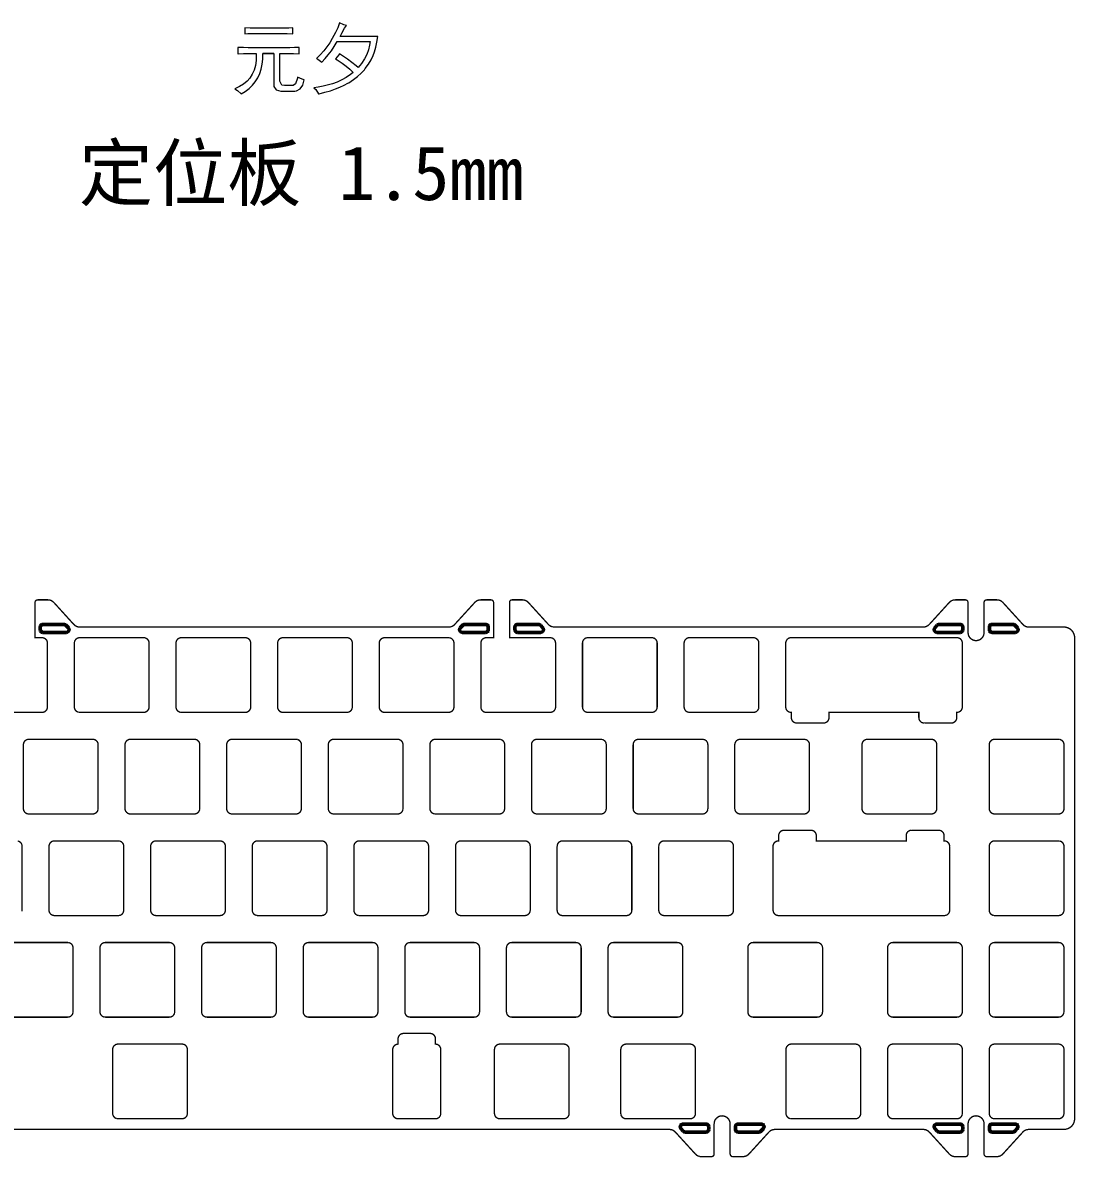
# Model space of a CAD drawing. Header units: millimetres. Extents: x -9 to 695, y -239 to 113.
# Drawn here: x 104.6 to 301.9, y -99.4 to 113.3 of the extents above; entities that cross this region are included whole.
import ezdxf

# ---------------------------------------------------------------- set-up
doc = ezdxf.new("R2010")
doc.units = ezdxf.units.MM
doc.layers.add('Board Outline Layer', color=6, linetype='Continuous', true_color=0xff00ff)
doc.styles.get("Standard").update_dxf_attribs({"font": 'arial.ttf'})

msp = doc.modelspace()

# ---------------------------------------------------------------- linework, layer by layer
at = {"layer": 'Board Outline Layer', "lineweight": 50}
for p, q in [((107.92, 0), (107.92, -0.5)), ((112.34, 0.5), (108.42, 0.5)), ((113.17, -0.16), (112.71, 0.34)), ((186.63, -0.16), (187.09, 0.34)), ((187.46, 0.5), (191.38, 0.5)), ((191.88, 0), (191.88, -0.5)), ((196.86, 0), (196.86, -0.5)), ((201.28, 0.5), (197.36, 0.5)), ((202.1, -0.16), (201.65, 0.34)), ((275.6, -0.16), (276.05, 0.34)), ((276.42, 0.5), (280.34, 0.5)), ((280.84, 0), (280.84, -0.5)), ((285.82, 0), (285.82, -0.5)), ((290.24, 0.5), (286.32, 0.5)), ((291.07, -0.16), (290.61, 0.34)), ((108.42, -1), (109.79, -1)), ((112.8, -1), (109.79, -1)), ((187, -1), (190.01, -1)), ((191.38, -1), (190.01, -1)), ((197.36, -1), (198.72, -1)), ((201.73, -1), (198.72, -1)), ((275.97, -1), (278.98, -1)), ((280.34, -1), (278.98, -1)), ((286.32, -1), (287.69, -1)), ((290.7, -1), (287.69, -1)), ((228.36, -93.2), (231.37, -93.2)), ((232.73, -93.2), (231.37, -93.2)), ((238.71, -93.2), (240.08, -93.2)), ((243.09, -93.2), (240.08, -93.2)), ((275.96, -93.2), (278.97, -93.2)), ((280.34, -93.2), (278.97, -93.2)), ((286.32, -93.2), (287.68, -93.2)), ((290.69, -93.2), (287.68, -93.2)), ((227.99, -94.04), (228.44, -94.54)), ((228.81, -94.7), (232.73, -94.7)), ((233.23, -94.2), (233.23, -93.7)), ((238.21, -94.2), (238.21, -93.7)), ((242.63, -94.7), (238.71, -94.7)), ((243.46, -94.04), (243, -94.54)), ((275.59, -94.04), (276.05, -94.54)), ((276.42, -94.7), (280.34, -94.7)), ((280.84, -94.2), (280.84, -93.7)), ((285.82, -94.2), (285.82, -93.7)), ((290.24, -94.7), (286.32, -94.7)), ((291.06, -94.04), (290.61, -94.54))]:
    msp.add_line(p, q, dxfattribs=at)
at = {"layer": 'Board Outline Layer', "color": 7, "lineweight": 0}
for points in [[(164.02, 113.31), (163.95, 113.08), (163.67, 112.36), (163.24, 111.45), (162.65, 110.33)], [(168.84, 104.73), (169.44, 105.54), (169.92, 106.36), (170.31, 107.19), (170.54, 107.83), (170.79, 108.72), (171, 109.69), (171.17, 110.74), (164.13, 110.74), (164.43, 111.35), (164.96, 112.29), (165.34, 112.8), (164.84, 112.92), (164.02, 113.31)], [(147.71, 112.28), (147.23, 112.29), (146.23, 112.34)], [(146.23, 112.34), (146.23, 111.25), (146.84, 111.29), (147.76, 111.3), (153.66, 111.3)], [(155.27, 112.34), (154.5, 112.31), (153.66, 112.28), (147.71, 112.28)], [(153.66, 111.3), (154.19, 111.3), (155.27, 111.25), (155.27, 112.34)], [(146.91, 108.62), (146.91, 108.62), (145.98, 108.64), (144.96, 108.67)], [(144.96, 108.67), (144.96, 107.47), (144.98, 107.47), (146, 107.52), (146.91, 107.53), (148.4, 107.53)], [(156.41, 108.67), (155.57, 108.64), (154.7, 108.62), (146.91, 108.62)], [(154.7, 107.53), (155.35, 107.52), (156.41, 107.47), (156.41, 108.67)], [(162.65, 110.33), (162.17, 109.56), (161.63, 108.77), (161.04, 108.01), (160.38, 107.3), (159.67, 106.61), (159.93, 106.49), (160.71, 105.93), (161.3, 106.58), (161.89, 107.3), (162.47, 108.06), (163.03, 108.88), (163.56, 109.76), (169.75, 109.76)], [(169.75, 109.76), (169.65, 109.11), (169.42, 108.22), (169.11, 107.35), (168.68, 106.51), (168.14, 105.69), (167.51, 104.9)], [(148.4, 107.53), (148.4, 107.28), (148.37, 106.25), (148.24, 105.31), (148.01, 104.44), (147.66, 103.64), (147.22, 102.94), (146.67, 102.33), (146.02, 101.78), (145.26, 101.32), (144.39, 100.94), (144.88, 100.6), (145.54, 99.97), (146.3, 100.43), (147.04, 100.98), (147.68, 101.59), (148.22, 102.24), (148.68, 102.99), (149.05, 103.78), (149.33, 104.62), (149.51, 105.52), (149.61, 106.49), (149.61, 107.53), (151.67, 107.53)], [(149.61, 107.53), (151.67, 107.53), (151.67, 101.87), (151.71, 101.36)], [(149.61, 107.53), (151.67, 107.53), (151.67, 101.87), (151.71, 101.36)], [(151.67, 107.53), (149.61, 107.53), (149.61, 107.53)], [(149.61, 107.53), (151.67, 107.53)], [(153.66, 101.52), (153.16, 101.62), (152.8, 102.33), (152.8, 107.53)], [(153.66, 101.52), (153.16, 101.62), (152.8, 102.33), (152.8, 107.53)], [(152.8, 107.53), (154.7, 107.53)], [(164.02, 107.47), (163.9, 107.3), (163.28, 106.56), (163.59, 106.36), (164.48, 105.75), (165.27, 105.16), (165.96, 104.57), (166.54, 103.97), (166.08, 103.61), (165.25, 103.05), (164.43, 102.57), (163.57, 102.18), (162.7, 101.87), (161.94, 101.64), (160.94, 101.39), (160.03, 101.22), (159.21, 101.12), (159.55, 100.76), (160.07, 99.97), (160.16, 99.99), (161.27, 100.27), (162.29, 100.56), (163.23, 100.89), (164.08, 101.22), (164.88, 101.59), (165.57, 101.98), (165.73, 102.06), (166.62, 102.64), (167.4, 103.23), (168.09, 103.84), (168.66, 104.5), (168.84, 104.73)], [(167.51, 104.9), (167.12, 105.24), (166.31, 105.88), (165.53, 106.48), (164.78, 107), (164.02, 107.47)], [(151.71, 101.36), (152.13, 100.71), (152.98, 100.48), (155.6, 100.48), (155.91, 100.53), (156.62, 100.89), (157.1, 101.59), (157.38, 102.61), (157, 102.71), (156.13, 103.12)], [(156.13, 103.12), (156.1, 102.94), (155.78, 101.87), (155.32, 101.52), (153.66, 101.52)]]:
    msp.add_lwpolyline(points, dxfattribs=at)
at = {"layer": 'Board Outline Layer', "const_width": 0.254}
for points in [[(107.43, 5.1), (107.32, 5.09), (107.22, 5.05), (107.12, 5), (107.06, 4.95), (107, 4.86), (106.96, 4.79), (106.94, 4.71), (106.93, 4.6), (106.93, -2), (108.25, -2), (108.46, -2.02)], [(107.43, 5.1), (109.34, 5.1), (109.63, 5.07), (109.93, 4.98), (110.21, 4.82), (110.45, 4.61)], [(110.45, 4.61), (114.19, 0.49), (114.41, 0.29), (114.69, 0.13), (114.99, 0.03)], [(185.6, 0.49), (189.36, 4.61), (189.6, 4.82), (189.85, 4.97), (190.15, 5.07), (190.47, 5.1)], [(190.47, 5.1), (192.38, 5.1), (192.48, 5.09), (192.56, 5.06), (192.66, 5.01), (192.72, 4.96), (192.79, 4.88), (192.83, 4.81), (192.87, 4.7)], [(192.87, 4.7), (192.88, 4.6), (192.88, -2), (191.5, -2), (191.31, -2.02), (191.13, -2.07), (190.97, -2.15), (190.8, -2.28), (190.67, -2.45), (190.58, -2.61), (190.52, -2.81), (190.5, -3)], [(203.72, -2.02), (203.5, -2), (195.88, -2), (195.88, 4.6), (195.89, 4.71), (195.91, 4.79), (195.96, 4.88), (196.01, 4.95), (196.07, 5), (196.17, 5.05), (196.27, 5.09), (196.38, 5.1)], [(196.38, 5.1), (198.29, 5.1), (198.58, 5.07), (198.88, 4.98), (199.16, 4.82), (199.4, 4.61)], [(199.4, 4.61), (203.15, 0.49), (203.36, 0.29), (203.64, 0.13), (203.94, 0.03)], [(274.56, 0.49), (278.31, 4.61), (278.53, 4.81), (278.8, 4.97), (279.11, 5.07), (279.42, 5.1)], [(279.42, 5.1), (281.33, 5.1), (281.43, 5.09), (281.51, 5.06), (281.61, 5.01), (281.67, 4.96), (281.74, 4.88), (281.79, 4.78), (281.82, 4.7)], [(281.82, 4.7), (281.83, 4.6), (281.83, -1.05), (281.86, -1.35), (281.94, -1.63), (282.08, -1.89), (282.27, -2.11), (282.49, -2.29), (282.74, -2.43), (283.02, -2.52), (283.32, -2.55), (283.61, -2.52), (283.89, -2.44), (284.15, -2.3), (284.38, -2.12), (284.58, -1.87), (284.72, -1.61), (284.8, -1.33)], [(285.33, 5.1), (285.22, 5.09), (285.12, 5.05), (285.05, 5.01), (284.97, 4.95), (284.91, 4.88), (284.86, 4.79), (284.84, 4.71), (284.83, 4.6), (284.83, -1.05), (284.8, -1.33)], [(285.33, 5.1), (287.24, 5.1), (287.53, 5.07), (287.84, 4.98), (288.11, 4.82), (288.35, 4.61)], [(288.35, 4.61), (292.1, 0.49), (292.31, 0.29), (292.59, 0.13), (292.89, 0.03)], [(114.99, 0.03), (115.3, 0), (184.5, 0), (184.82, 0.03), (185.09, 0.12), (185.37, 0.28), (185.6, 0.49)], [(203.94, 0.03), (204.25, 0), (273.45, 0), (273.77, 0.03), (274.04, 0.12), (274.32, 0.28), (274.56, 0.49)], [(292.89, 0.03), (293.2, 0), (299.8, 0), (300.21, -0.04), (300.56, -0.15), (300.91, -0.33), (301.22, -0.59), (301.47, -0.89), (301.65, -1.24), (301.77, -1.63), (301.8, -2)], [(109.23, -15.18), (109.25, -15), (109.25, -3), (109.23, -2.8), (109.18, -2.62), (109.09, -2.46), (108.96, -2.3), (108.8, -2.16), (108.64, -2.08), (108.46, -2.02)], [(127.52, -2.02), (127.3, -2), (115.3, -2), (115.1, -2.02), (114.92, -2.07), (114.76, -2.16), (114.6, -2.29), (114.47, -2.45), (114.38, -2.61), (114.32, -2.82), (114.3, -3)], [(128.28, -15.18), (128.3, -15), (128.3, -3), (128.28, -2.8), (128.23, -2.62), (128.14, -2.46), (128.01, -2.3), (127.85, -2.16), (127.69, -2.08), (127.52, -2.02)], [(146.57, -2.02), (146.35, -2), (134.35, -2), (134.15, -2.02), (133.97, -2.07), (133.79, -2.17), (133.65, -2.29), (133.52, -2.45), (133.43, -2.61), (133.37, -2.79), (133.35, -3)], [(147.33, -15.21), (147.35, -15), (147.35, -3), (147.33, -2.8), (147.28, -2.62), (147.19, -2.46), (147.06, -2.3), (146.9, -2.16), (146.74, -2.08), (146.57, -2.02)], [(165.62, -2.02), (165.4, -2), (153.4, -2), (153.2, -2.02), (153.02, -2.07), (152.86, -2.16), (152.7, -2.29), (152.57, -2.45), (152.48, -2.61), (152.42, -2.82), (152.4, -3)], [(166.38, -15.19), (166.4, -15), (166.4, -3), (166.38, -2.8), (166.33, -2.62), (166.24, -2.46), (166.11, -2.3), (165.95, -2.16), (165.79, -2.08), (165.62, -2.02)], [(184.67, -2.02), (184.45, -2), (172.45, -2), (172.25, -2.02), (172.07, -2.07), (171.91, -2.16), (171.75, -2.29), (171.63, -2.43), (171.53, -2.61), (171.47, -2.82), (171.45, -3)], [(185.43, -15.19), (185.45, -15), (185.45, -3), (185.43, -2.8), (185.38, -2.62), (185.29, -2.46), (185.16, -2.3), (185, -2.16), (184.84, -2.08), (184.67, -2.02)], [(204.49, -15.18), (204.5, -15), (204.5, -3), (204.48, -2.8), (204.43, -2.62), (204.34, -2.46), (204.21, -2.3), (204.05, -2.16), (203.89, -2.08), (203.72, -2.02)], [(222.77, -2.02), (222.55, -2), (210.55, -2), (210.35, -2.02), (210.17, -2.07), (209.99, -2.17), (209.85, -2.29), (209.72, -2.45), (209.63, -2.61), (209.57, -2.82), (209.55, -3)], [(223.54, -15.18), (223.55, -15), (223.55, -3), (223.53, -2.8), (223.48, -2.62), (223.39, -2.46), (223.26, -2.3), (223.1, -2.16), (222.94, -2.08), (222.77, -2.02)], [(241.82, -2.02), (241.6, -2), (229.6, -2), (229.4, -2.02), (229.22, -2.07), (229.04, -2.17), (228.9, -2.29), (228.78, -2.43), (228.68, -2.61), (228.62, -2.79), (228.6, -3)], [(242.58, -15.21), (242.6, -15), (242.6, -3), (242.58, -2.8), (242.53, -2.62), (242.44, -2.46), (242.31, -2.3), (242.15, -2.16), (241.99, -2.08), (241.82, -2.02)], [(247.65, -15), (247.65, -3), (247.67, -2.8), (247.73, -2.62), (247.83, -2.44), (247.94, -2.3), (248.1, -2.16), (248.26, -2.08), (248.44, -2.02), (248.65, -2)], [(248.65, -2), (279.75, -2)], [(279.75, -2), (279.97, -2.02), (280.14, -2.08), (280.3, -2.16), (280.46, -2.3), (280.59, -2.46), (280.68, -2.62), (280.73, -2.8), (280.75, -3), (280.75, -15)], [(301.8, -2), (301.8, -92.2), (301.77, -92.57), (301.65, -92.96), (301.47, -93.31), (301.22, -93.62), (300.91, -93.87), (300.56, -94.05), (300.21, -94.16)], [(114.3, -3), (114.3, -15), (114.32, -15.2), (114.38, -15.38), (114.46, -15.54), (114.59, -15.7), (114.75, -15.84), (114.91, -15.92), (115.09, -15.98)], [(133.35, -3), (133.35, -15), (133.37, -15.2), (133.43, -15.38), (133.51, -15.54), (133.64, -15.7), (133.8, -15.84), (133.96, -15.92), (134.14, -15.98)], [(152.4, -3), (152.4, -15), (152.42, -15.2), (152.48, -15.38), (152.56, -15.54), (152.69, -15.7), (152.85, -15.84), (153.01, -15.92), (153.19, -15.98)], [(171.45, -3), (171.45, -15), (171.47, -15.2), (171.53, -15.38), (171.61, -15.54), (171.74, -15.7), (171.9, -15.84), (172.06, -15.92), (172.24, -15.98)], [(190.5, -3), (190.5, -15), (190.52, -15.2), (190.58, -15.38), (190.66, -15.54), (190.79, -15.7), (190.95, -15.84), (191.11, -15.92), (191.29, -15.98)], [(209.55, -3), (209.55, -15), (209.57, -15.2), (209.63, -15.38), (209.71, -15.54), (209.84, -15.7), (210, -15.84), (210.16, -15.92), (210.34, -15.98)], [(228.6, -3), (228.6, -15), (228.62, -15.2), (228.68, -15.38), (228.76, -15.54), (228.89, -15.7), (229.05, -15.84), (229.21, -15.92), (229.39, -15.98)], [(247.65, -15), (247.67, -15.18), (247.73, -15.39), (247.83, -15.57), (247.95, -15.71), (248.11, -15.84), (248.27, -15.93), (248.45, -15.98), (248.65, -16), (248.7, -16), (248.7, -17), (248.73, -17.22)], [(280.75, -15), (280.73, -15.21), (280.67, -15.39), (280.57, -15.57), (280.45, -15.71), (280.29, -15.84), (280.13, -15.93), (279.95, -15.98), (279.75, -16), (279.7, -16), (279.7, -17), (279.68, -17.2), (279.63, -17.38), (279.54, -17.54), (279.41, -17.7), (279.28, -17.82), (279.09, -17.92), (278.92, -17.98)], [(96.04, -15.98), (96.25, -16), (108.25, -16), (108.45, -15.98), (108.63, -15.93), (108.82, -15.83), (108.95, -15.71), (109.07, -15.57), (109.17, -15.39), (109.23, -15.18)], [(115.09, -15.98), (115.3, -16), (127.3, -16), (127.5, -15.98), (127.68, -15.93), (127.84, -15.84), (128, -15.71), (128.12, -15.57), (128.22, -15.39), (128.28, -15.18)], [(134.14, -15.98), (134.35, -16), (146.35, -16), (146.55, -15.98), (146.73, -15.93), (146.92, -15.83), (147.05, -15.71), (147.17, -15.57), (147.27, -15.39), (147.33, -15.21)], [(153.19, -15.98), (153.4, -16), (165.4, -16), (165.6, -15.98), (165.77, -15.93), (165.94, -15.85), (166.1, -15.72), (166.23, -15.55), (166.32, -15.39), (166.38, -15.19)], [(172.24, -15.98), (172.45, -16), (184.45, -16), (184.65, -15.98), (184.82, -15.93), (184.99, -15.85), (185.15, -15.72), (185.28, -15.55), (185.37, -15.39), (185.43, -15.19)], [(191.29, -15.98), (191.5, -16), (203.5, -16), (203.7, -15.98), (203.88, -15.93), (204.04, -15.84), (204.2, -15.71), (204.34, -15.55), (204.42, -15.39), (204.49, -15.18)], [(210.34, -15.98), (210.55, -16), (222.55, -16), (222.75, -15.98), (222.93, -15.93), (223.09, -15.84), (223.25, -15.71), (223.39, -15.55), (223.47, -15.39), (223.54, -15.18)], [(229.39, -15.98), (229.6, -16), (241.6, -16), (241.8, -15.98), (241.98, -15.93), (242.17, -15.83), (242.3, -15.71), (242.42, -15.57), (242.52, -15.39), (242.58, -15.21)], [(273.6, -18), (273.39, -17.98), (273.21, -17.92), (273.05, -17.84), (272.89, -17.7), (272.76, -17.54), (272.68, -17.38), (272.62, -17.2), (272.6, -17), (272.6, -16), (255.75, -16), (255.75, -17), (255.73, -17.21)], [(255.73, -17.21), (255.67, -17.39), (255.57, -17.57), (255.45, -17.71), (255.32, -17.83), (255.13, -17.93), (254.95, -17.98), (254.75, -18), (249.7, -18), (249.51, -17.98), (249.33, -17.93), (249.17, -17.85), (249, -17.72), (248.89, -17.58), (248.78, -17.4), (248.73, -17.22)], [(278.92, -17.98), (278.7, -18), (273.6, -18)], [(117.96, -21.07), (117.75, -21.05), (105.75, -21.05), (105.55, -21.07), (105.37, -21.12), (105.21, -21.21), (105.05, -21.34), (104.93, -21.48), (104.83, -21.66), (104.77, -21.84), (104.75, -22.05)], [(118.73, -34.26), (118.75, -34.05), (118.75, -22.05), (118.73, -21.85), (118.68, -21.67), (118.59, -21.51), (118.46, -21.35), (118.3, -21.21), (118.14, -21.13), (117.96, -21.07)], [(137.01, -21.07), (136.8, -21.05), (124.8, -21.05), (124.6, -21.07), (124.42, -21.12), (124.26, -21.21), (124.1, -21.34), (123.97, -21.5), (123.88, -21.66), (123.82, -21.87), (123.8, -22.05)], [(137.78, -34.26), (137.8, -34.05), (137.8, -22.05), (137.78, -21.85), (137.73, -21.67), (137.64, -21.51), (137.51, -21.35), (137.35, -21.21), (137.19, -21.13), (137.01, -21.07)], [(156.06, -21.07), (155.85, -21.05), (143.85, -21.05), (143.65, -21.07), (143.47, -21.12), (143.31, -21.21), (143.15, -21.34), (143.03, -21.48), (142.93, -21.66), (142.87, -21.87), (142.85, -22.05)], [(156.83, -34.23), (156.85, -34.05), (156.85, -22.05), (156.83, -21.85), (156.78, -21.67), (156.69, -21.51), (156.56, -21.35), (156.4, -21.21), (156.24, -21.13), (156.06, -21.07)], [(175.12, -21.07), (174.9, -21.05), (162.9, -21.05), (162.7, -21.07), (162.52, -21.12), (162.36, -21.21), (162.2, -21.34), (162.08, -21.48), (161.98, -21.66), (161.92, -21.87), (161.9, -22.05)], [(175.88, -34.26), (175.9, -34.05), (175.9, -22.05), (175.88, -21.85), (175.83, -21.67), (175.74, -21.51), (175.61, -21.35), (175.45, -21.21), (175.29, -21.13), (175.12, -21.07)], [(194.17, -21.07), (193.95, -21.05), (193.95, -21.05), (181.95, -21.05), (181.75, -21.07), (181.57, -21.12), (181.41, -21.21), (181.25, -21.34), (181.13, -21.48), (181.03, -21.66), (180.97, -21.87), (180.95, -22.05)], [(194.93, -34.23), (194.95, -34.05), (194.95, -22.05), (194.93, -21.85), (194.88, -21.67), (194.79, -21.51), (194.66, -21.35), (194.5, -21.21), (194.34, -21.13), (194.17, -21.07)], [(213.22, -21.07), (213, -21.05), (201, -21.05), (200.8, -21.07), (200.62, -21.12), (200.46, -21.21), (200.3, -21.34), (200.18, -21.48), (200.08, -21.66), (200.02, -21.84), (200, -22.05)], [(213.98, -34.24), (214, -34.05), (214, -22.05), (213.98, -21.85), (213.93, -21.67), (213.84, -21.51), (213.71, -21.35), (213.55, -21.21), (213.39, -21.13), (213.22, -21.07)], [(232.27, -21.07), (232.05, -21.05), (220.05, -21.05), (219.86, -21.07), (219.68, -21.12), (219.52, -21.2), (219.35, -21.33), (219.22, -21.5), (219.13, -21.66), (219.07, -21.86), (219.05, -22.05)], [(233.03, -34.26), (233.05, -34.05), (233.05, -22.05), (233.03, -21.85), (232.98, -21.67), (232.89, -21.51), (232.76, -21.35), (232.6, -21.21), (232.44, -21.13), (232.27, -21.07)], [(251.32, -21.07), (251.1, -21.05), (239.1, -21.05), (238.91, -21.07), (238.73, -21.12), (238.57, -21.2), (238.4, -21.33), (238.27, -21.5), (238.18, -21.66), (238.12, -21.86), (238.1, -22.05)], [(252.09, -34.23), (252.1, -34.05), (252.1, -22.05), (252.08, -21.85), (252.03, -21.67), (251.94, -21.51), (251.81, -21.35), (251.65, -21.21), (251.49, -21.13), (251.32, -21.07)], [(275.17, -21.07), (274.95, -21.05), (262.95, -21.05), (262.76, -21.07), (262.58, -21.12), (262.42, -21.2), (262.25, -21.33), (262.12, -21.5), (262.03, -21.66), (261.97, -21.86), (261.95, -22.05)], [(275.94, -34.23), (275.95, -34.05), (275.95, -22.05), (275.93, -21.85), (275.88, -21.67), (275.79, -21.51), (275.66, -21.35), (275.5, -21.21), (275.34, -21.13), (275.17, -21.07)], [(299.02, -21.07), (298.8, -21.05), (286.8, -21.05), (286.6, -21.07), (286.42, -21.12), (286.26, -21.21), (286.1, -21.34), (285.97, -21.5), (285.88, -21.66), (285.83, -21.84), (285.8, -22.05)], [(299.79, -34.23), (299.8, -34.05), (299.8, -22.05), (299.78, -21.85), (299.73, -21.67), (299.65, -21.51), (299.51, -21.35), (299.35, -21.21), (299.19, -21.13), (299.02, -21.07)], [(104.75, -22.05), (104.75, -34.05), (104.77, -34.25), (104.82, -34.42), (104.91, -34.58), (105.04, -34.75), (105.2, -34.88), (105.36, -34.97), (105.56, -35.03)], [(123.8, -22.05), (123.8, -34.05), (123.82, -34.25), (123.87, -34.42), (123.96, -34.58), (124.09, -34.75), (124.25, -34.88), (124.41, -34.97), (124.61, -35.03)], [(142.85, -22.05), (142.85, -34.05), (142.87, -34.25), (142.92, -34.42), (143.01, -34.58), (143.14, -34.75), (143.3, -34.88), (143.46, -34.97), (143.66, -35.03)], [(161.9, -22.05), (161.9, -34.05), (161.92, -34.25), (161.97, -34.42), (162.06, -34.58), (162.19, -34.75), (162.35, -34.88), (162.51, -34.97), (162.71, -35.03)], [(180.95, -22.05), (180.95, -34.05), (180.97, -34.25), (181.02, -34.42), (181.11, -34.58), (181.24, -34.75), (181.4, -34.88), (181.56, -34.97), (181.76, -35.03)], [(200, -22.05), (200, -34.05), (200.02, -34.25), (200.07, -34.42), (200.16, -34.58), (200.29, -34.75), (200.45, -34.88), (200.61, -34.97), (200.81, -35.03)], [(219.05, -22.05), (219.05, -34.05), (219.07, -34.25), (219.12, -34.42), (219.22, -34.61), (219.34, -34.75), (219.5, -34.88), (219.66, -34.97), (219.86, -35.03)], [(238.1, -22.05), (238.1, -34.05), (238.12, -34.25), (238.17, -34.42), (238.26, -34.58), (238.39, -34.75), (238.55, -34.88), (238.71, -34.97), (238.91, -35.03)], [(261.95, -22.05), (261.95, -34.05), (261.97, -34.25), (262.02, -34.42), (262.11, -34.58), (262.24, -34.75), (262.4, -34.88), (262.56, -34.97), (262.76, -35.03)], [(285.8, -22.05), (285.8, -34.05), (285.82, -34.25), (285.88, -34.43), (285.96, -34.59), (286.09, -34.75), (286.25, -34.89), (286.41, -34.97), (286.59, -35.03)], [(105.56, -35.03), (105.75, -35.05), (117.75, -35.05), (117.95, -35.03), (118.13, -34.98), (118.31, -34.88), (118.45, -34.76), (118.59, -34.6), (118.67, -34.44), (118.73, -34.26)], [(124.61, -35.03), (124.8, -35.05), (136.8, -35.05), (137, -35.03), (137.18, -34.98), (137.37, -34.88), (137.5, -34.76), (137.62, -34.62), (137.72, -34.44), (137.78, -34.26)], [(143.66, -35.03), (143.85, -35.05), (155.85, -35.05), (156.05, -35.03), (156.23, -34.98), (156.39, -34.89), (156.55, -34.76), (156.69, -34.6), (156.77, -34.44), (156.83, -34.23)], [(162.71, -35.03), (162.9, -35.05), (174.9, -35.05), (175.1, -35.03), (175.28, -34.98), (175.44, -34.89), (175.6, -34.76), (175.72, -34.62), (175.82, -34.44), (175.88, -34.26)], [(181.76, -35.03), (181.95, -35.05), (193.95, -35.05), (194.15, -35.03), (194.33, -34.98), (194.52, -34.88), (194.65, -34.76), (194.79, -34.6), (194.87, -34.44), (194.93, -34.23)], [(200.81, -35.03), (201, -35.05), (213, -35.05), (213.2, -35.03), (213.37, -34.98), (213.54, -34.9), (213.7, -34.77), (213.83, -34.6), (213.92, -34.45), (213.98, -34.24)], [(219.86, -35.03), (220.05, -35.05), (232.05, -35.05), (232.25, -35.03), (232.43, -34.98), (232.59, -34.89), (232.75, -34.76), (232.87, -34.62), (232.97, -34.44), (233.03, -34.26)], [(238.91, -35.03), (239.1, -35.05), (251.1, -35.05), (251.3, -35.03), (251.48, -34.98), (251.64, -34.89), (251.8, -34.76), (251.94, -34.6), (252.02, -34.44), (252.09, -34.23)], [(262.76, -35.03), (262.95, -35.05), (274.95, -35.05), (275.15, -35.03), (275.33, -34.98), (275.49, -34.89), (275.65, -34.76), (275.79, -34.6), (275.87, -34.44), (275.94, -34.23)], [(286.59, -35.03), (286.8, -35.05), (298.8, -35.05), (299, -35.03), (299.18, -34.98), (299.34, -34.89), (299.51, -34.76), (299.64, -34.6), (299.72, -34.44), (299.79, -34.23)], [(253.35, -38.89), (253.3, -38.71), (253.2, -38.53), (253.08, -38.39), (252.94, -38.27), (252.75, -38.17), (252.58, -38.12), (252.38, -38.1), (247.33, -38.1), (247.13, -38.12), (246.95, -38.17), (246.79, -38.25), (246.63, -38.38), (246.51, -38.52), (246.41, -38.71), (246.35, -38.88)], [(271.23, -38.1), (271.01, -38.12), (270.84, -38.18), (270.68, -38.26), (270.52, -38.4), (270.38, -38.56), (270.3, -38.72), (270.25, -38.9), (270.23, -39.1), (270.23, -40.1), (253.38, -40.1), (253.38, -39.1), (253.35, -38.89)], [(276.54, -38.12), (276.33, -38.1), (271.23, -38.1)], [(278.38, -41.1), (278.35, -40.89), (278.3, -40.71), (278.2, -40.53), (278.08, -40.39), (277.92, -40.26), (277.76, -40.17), (277.58, -40.12), (277.38, -40.1), (277.33, -40.1), (277.33, -39.1), (277.31, -38.9), (277.25, -38.72), (277.17, -38.56), (277.04, -38.4), (276.9, -38.28), (276.72, -38.18), (276.54, -38.12)], [(104.48, -53.31), (104.5, -53.1), (104.5, -41.1), (104.48, -40.9), (104.43, -40.73), (104.35, -40.57), (104.22, -40.4), (104.05, -40.27), (103.9, -40.18), (103.69, -40.12)], [(122.74, -40.12), (122.55, -40.1), (110.55, -40.1), (110.35, -40.12), (110.17, -40.17), (110.01, -40.26), (109.85, -40.39), (109.72, -40.55), (109.63, -40.71), (109.57, -40.92), (109.55, -41.1)], [(123.53, -53.28), (123.55, -53.1), (123.55, -41.1), (123.53, -40.9), (123.48, -40.73), (123.4, -40.57), (123.27, -40.4), (123.1, -40.27), (122.95, -40.18), (122.74, -40.12)], [(141.79, -40.12), (141.6, -40.1), (129.6, -40.1), (129.4, -40.12), (129.22, -40.17), (129.04, -40.27), (128.9, -40.39), (128.77, -40.55), (128.68, -40.71), (128.62, -40.92), (128.6, -41.1)], [(142.58, -53.28), (142.6, -53.1), (142.6, -41.1), (142.58, -40.9), (142.53, -40.73), (142.45, -40.57), (142.32, -40.4), (142.16, -40.27), (142, -40.18), (141.79, -40.12)], [(160.84, -40.12), (160.65, -40.1), (148.65, -40.1), (148.45, -40.12), (148.27, -40.17), (148.09, -40.27), (147.95, -40.39), (147.83, -40.53), (147.73, -40.71), (147.67, -40.89), (147.65, -41.1)], [(161.63, -53.31), (161.65, -53.1), (161.65, -41.1), (161.63, -40.9), (161.58, -40.73), (161.5, -40.57), (161.37, -40.4), (161.21, -40.27), (161.05, -40.18), (160.84, -40.12)], [(179.89, -40.12), (179.7, -40.1), (167.7, -40.1), (167.5, -40.12), (167.32, -40.17), (167.16, -40.26), (167, -40.39), (166.87, -40.55), (166.78, -40.71), (166.72, -40.92), (166.7, -41.1)], [(180.68, -53.29), (180.7, -53.1), (180.7, -41.1), (180.68, -40.9), (180.63, -40.73), (180.55, -40.57), (180.42, -40.4), (180.26, -40.27), (180.1, -40.18), (179.89, -40.12)], [(198.94, -40.12), (198.75, -40.1), (186.75, -40.1), (186.55, -40.12), (186.37, -40.17), (186.19, -40.27), (186.05, -40.39), (185.93, -40.53), (185.83, -40.71), (185.77, -40.89), (185.75, -41.1)], [(199.73, -53.29), (199.75, -53.1), (199.75, -41.1), (199.73, -40.9), (199.68, -40.73), (199.6, -40.57), (199.47, -40.4), (199.31, -40.27), (199.15, -40.18), (198.94, -40.12)], [(217.99, -40.12), (217.8, -40.1), (205.8, -40.1), (205.61, -40.12), (205.43, -40.17), (205.27, -40.25), (205.1, -40.38), (204.97, -40.55), (204.88, -40.71), (204.82, -40.91), (204.8, -41.1)], [(218.78, -53.29), (218.8, -53.1), (218.8, -41.1), (218.78, -40.9), (218.73, -40.73), (218.65, -40.57), (218.52, -40.4), (218.36, -40.27), (218.2, -40.18), (217.99, -40.12)], [(237.04, -40.12), (236.85, -40.1), (224.85, -40.1), (224.66, -40.12), (224.48, -40.17), (224.32, -40.25), (224.15, -40.38), (224.04, -40.52), (223.93, -40.71), (223.87, -40.91), (223.85, -41.1)], [(237.84, -53.28), (237.85, -53.1), (237.85, -41.1), (237.83, -40.9), (237.78, -40.73), (237.7, -40.57), (237.57, -40.4), (237.41, -40.27), (237.25, -40.18), (237.04, -40.12)], [(245.28, -41.1), (245.29, -40.92), (245.36, -40.71), (245.46, -40.53), (245.57, -40.39), (245.74, -40.26), (245.9, -40.17), (246.08, -40.12), (246.28, -40.1), (246.33, -40.1), (246.33, -39.1), (246.35, -38.88)], [(299.02, -40.12), (298.8, -40.1), (286.8, -40.1), (286.6, -40.12), (286.42, -40.17), (286.26, -40.26), (286.1, -40.39), (285.97, -40.55), (285.88, -40.71), (285.83, -40.89), (285.8, -41.1)], [(299.79, -53.28), (299.8, -53.1), (299.8, -41.1), (299.78, -40.9), (299.73, -40.72), (299.65, -40.56), (299.51, -40.4), (299.35, -40.26), (299.19, -40.18), (299.02, -40.12)], [(109.55, -41.1), (109.55, -53.1), (109.57, -53.3), (109.62, -53.47), (109.71, -53.63), (109.84, -53.8), (110, -53.93), (110.16, -54.02), (110.36, -54.08)], [(128.6, -41.1), (128.6, -53.1), (128.62, -53.3), (128.67, -53.47), (128.76, -53.63), (128.89, -53.8), (129.02, -53.92), (129.21, -54.02), (129.41, -54.08)], [(147.65, -41.1), (147.65, -53.1), (147.67, -53.3), (147.72, -53.47), (147.81, -53.63), (147.94, -53.8), (148.1, -53.93), (148.26, -54.02), (148.46, -54.08)], [(166.7, -41.1), (166.7, -53.1), (166.72, -53.3), (166.77, -53.47), (166.86, -53.63), (166.99, -53.8), (167.15, -53.93), (167.31, -54.02), (167.51, -54.08)], [(185.75, -41.1), (185.75, -53.1), (185.77, -53.3), (185.82, -53.47), (185.91, -53.63), (186.04, -53.8), (186.2, -53.93), (186.36, -54.02), (186.56, -54.08)], [(204.8, -41.1), (204.8, -53.1), (204.82, -53.3), (204.87, -53.47), (204.97, -53.66), (205.09, -53.8), (205.25, -53.93), (205.41, -54.02), (205.61, -54.08)], [(223.85, -41.1), (223.85, -53.1), (223.87, -53.3), (223.92, -53.47), (224.01, -53.63), (224.14, -53.8), (224.3, -53.93), (224.46, -54.02), (224.66, -54.08)], [(245.28, -41.1), (245.28, -53.1), (245.3, -53.3), (245.35, -53.48), (245.45, -53.66), (245.57, -53.8), (245.73, -53.94), (245.89, -54.02), (246.06, -54.08), (246.28, -54.1)], [(277.38, -54.1), (277.59, -54.08), (277.77, -54.02), (277.93, -53.94), (278.09, -53.8), (278.22, -53.64), (278.3, -53.48), (278.36, -53.3), (278.38, -53.1), (278.38, -41.1)], [(285.8, -41.1), (285.8, -53.1), (285.82, -53.3), (285.87, -53.47), (285.97, -53.66), (286.09, -53.8), (286.25, -53.93), (286.41, -54.02), (286.61, -54.08)], [(110.36, -54.08), (110.55, -54.1), (122.55, -54.1), (122.75, -54.08), (122.93, -54.03), (123.09, -53.94), (123.25, -53.81), (123.37, -53.67), (123.47, -53.49), (123.53, -53.28)], [(129.41, -54.08), (129.6, -54.1), (141.6, -54.1), (141.8, -54.08), (141.98, -54.03), (142.14, -53.94), (142.3, -53.81), (142.42, -53.67), (142.52, -53.49), (142.58, -53.28)], [(167.51, -54.08), (167.7, -54.1), (179.7, -54.1), (179.9, -54.08), (180.07, -54.03), (180.26, -53.93), (180.4, -53.82), (180.53, -53.65), (180.62, -53.5), (180.68, -53.29)], [(186.56, -54.08), (186.75, -54.1), (198.75, -54.1), (198.95, -54.08), (199.12, -54.03), (199.29, -53.95), (199.45, -53.82), (199.58, -53.65), (199.67, -53.5), (199.73, -53.29)], [(205.61, -54.08), (205.8, -54.1), (217.8, -54.1), (218, -54.08), (218.17, -54.03), (218.36, -53.93), (218.5, -53.82), (218.62, -53.68), (218.72, -53.5), (218.78, -53.29)], [(224.66, -54.08), (224.85, -54.1), (236.85, -54.1), (237.05, -54.08), (237.23, -54.03), (237.39, -53.94), (237.55, -53.81), (237.69, -53.65), (237.77, -53.49), (237.84, -53.28)], [(286.61, -54.08), (286.8, -54.1), (298.8, -54.1), (299, -54.08), (299.18, -54.03), (299.34, -53.94), (299.51, -53.81), (299.64, -53.65), (299.72, -53.49), (299.79, -53.28)], [(148.46, -54.08), (148.65, -54.1), (160.65, -54.1), (160.85, -54.08), (161.03, -54.03), (161.19, -53.94), (161.35, -53.81), (161.47, -53.67), (161.57, -53.49), (161.63, -53.31)], [(246.28, -54.1), (277.38, -54.1)], [(113.24, -59.17), (113.05, -59.15), (101.05, -59.15), (100.85, -59.17), (100.67, -59.22), (100.51, -59.31), (100.35, -59.44), (100.23, -59.58), (100.13, -59.76), (100.07, -59.97), (100.05, -60.15)], [(114.03, -72.33), (114.05, -72.15), (114.05, -60.15), (114.03, -59.96), (113.98, -59.78), (113.9, -59.62), (113.77, -59.45), (113.63, -59.34), (113.45, -59.23), (113.24, -59.17)], [(132.29, -59.17), (132.1, -59.15), (120.1, -59.15), (119.9, -59.17), (119.72, -59.22), (119.56, -59.31), (119.4, -59.44), (119.28, -59.58), (119.18, -59.76), (119.12, -59.94), (119.1, -60.15)], [(133.08, -72.34), (133.1, -72.15), (133.1, -60.15), (133.08, -59.96), (133.03, -59.78), (132.95, -59.62), (132.82, -59.45), (132.68, -59.34), (132.5, -59.23), (132.29, -59.17)], [(151.34, -59.17), (151.15, -59.15), (139.15, -59.15), (138.95, -59.17), (138.77, -59.22), (138.61, -59.31), (138.45, -59.44), (138.32, -59.6), (138.23, -59.76), (138.17, -59.97), (138.15, -60.15)], [(152.13, -72.33), (152.15, -72.15), (152.15, -60.15), (152.13, -59.96), (152.08, -59.78), (151.98, -59.59), (151.87, -59.45), (151.73, -59.34), (151.55, -59.23), (151.34, -59.17)], [(170.39, -59.17), (170.2, -59.15), (158.2, -59.15), (158.01, -59.17), (157.83, -59.22), (157.64, -59.32), (157.5, -59.44), (157.39, -59.57), (157.28, -59.76), (157.22, -59.96), (157.2, -60.15)], [(171.18, -72.36), (171.2, -72.15), (171.2, -60.15), (171.18, -59.96), (171.13, -59.78), (171.05, -59.62), (170.92, -59.45), (170.76, -59.32), (170.6, -59.23), (170.39, -59.17)], [(189.44, -59.17), (189.25, -59.15), (177.25, -59.15), (177.06, -59.17), (176.85, -59.23), (176.69, -59.32), (176.53, -59.46), (176.42, -59.6), (176.32, -59.78), (176.27, -59.96), (176.25, -60.15)], [(190.23, -72.33), (190.25, -72.15), (190.25, -60.15), (190.23, -59.96), (190.18, -59.78), (190.1, -59.62), (189.97, -59.45), (189.83, -59.34), (189.65, -59.23), (189.44, -59.17)], [(208.49, -59.17), (208.3, -59.15), (196.3, -59.15), (196.1, -59.17), (195.92, -59.22), (195.74, -59.32), (195.6, -59.44), (195.47, -59.6), (195.38, -59.76), (195.32, -59.97), (195.3, -60.15)], [(209.28, -72.33), (209.3, -72.15), (209.3, -60.15), (209.28, -59.96), (209.23, -59.78), (209.13, -59.59), (209.02, -59.45), (208.86, -59.32), (208.7, -59.23), (208.49, -59.17)], [(227.35, -59.15), (215.35, -59.15), (215.15, -59.17), (214.97, -59.22), (214.81, -59.31), (214.65, -59.44), (214.53, -59.58), (214.43, -59.76), (214.37, -59.94), (214.35, -60.15)], [(227.35, -59.15), (227.54, -59.17), (227.75, -59.23), (227.93, -59.34), (228.07, -59.45), (228.2, -59.62), (228.28, -59.78), (228.33, -59.96), (228.35, -60.15), (228.35, -72.15), (228.33, -72.36)], [(253.55, -59.15), (241.55, -59.15), (241.34, -59.17), (241.17, -59.22), (241.01, -59.31), (240.84, -59.44), (240.73, -59.58), (240.62, -59.76), (240.57, -59.94), (240.55, -60.15)], [(253.55, -59.15), (253.73, -59.17), (253.94, -59.23), (254.12, -59.34), (254.26, -59.45), (254.39, -59.62), (254.47, -59.78), (254.53, -59.96), (254.55, -60.15), (254.55, -72.15), (254.52, -72.36)], [(279.74, -59.15), (267.74, -59.15), (267.54, -59.17), (267.36, -59.22), (267.2, -59.31), (267.04, -59.44), (266.92, -59.58), (266.82, -59.76), (266.76, -59.94), (266.74, -60.15)], [(279.74, -59.15), (279.93, -59.17), (280.13, -59.23), (280.32, -59.34), (280.45, -59.45), (280.58, -59.62), (280.67, -59.78), (280.72, -59.96), (280.74, -60.15), (280.74, -72.15), (280.72, -72.36)], [(298.99, -59.17), (298.8, -59.15), (286.8, -59.15), (286.6, -59.17), (286.42, -59.22), (286.26, -59.31), (286.1, -59.44), (285.97, -59.6), (285.88, -59.76), (285.83, -59.94), (285.8, -60.15)], [(299.79, -72.33), (299.8, -72.15), (299.8, -60.15), (299.78, -59.96), (299.73, -59.78), (299.65, -59.62), (299.52, -59.45), (299.38, -59.33), (299.2, -59.23), (298.99, -59.17)], [(119.1, -60.15), (119.1, -72.15), (119.12, -72.35), (119.17, -72.53), (119.26, -72.69), (119.39, -72.85), (119.55, -72.99), (119.71, -73.07), (119.89, -73.13)], [(138.15, -60.15), (138.15, -72.15), (138.17, -72.35), (138.22, -72.53), (138.31, -72.69), (138.44, -72.85), (138.6, -72.99), (138.76, -73.07), (138.94, -73.13)], [(157.2, -60.15), (157.2, -72.15), (157.22, -72.35), (157.28, -72.53), (157.36, -72.69), (157.49, -72.85), (157.65, -72.99), (157.81, -73.07), (157.99, -73.13)], [(176.25, -60.15), (176.25, -72.15), (176.27, -72.35), (176.33, -72.53), (176.41, -72.69), (176.54, -72.85), (176.7, -72.99), (176.86, -73.07), (177.04, -73.13)], [(195.3, -60.15), (195.3, -72.15), (195.32, -72.35), (195.38, -72.53), (195.46, -72.69), (195.59, -72.85), (195.75, -72.99), (195.91, -73.07), (196.09, -73.13)], [(214.35, -60.15), (214.35, -72.15), (214.37, -72.35), (214.43, -72.53), (214.51, -72.69), (214.64, -72.85), (214.8, -72.99), (214.96, -73.07), (215.14, -73.13)], [(240.55, -60.15), (240.55, -72.15), (240.57, -72.35), (240.62, -72.53), (240.7, -72.69), (240.83, -72.85), (241, -72.99), (241.16, -73.07), (241.33, -73.13)], [(266.74, -60.15), (266.74, -72.15), (266.76, -72.35), (266.81, -72.53), (266.9, -72.69), (267.03, -72.85), (267.19, -72.99), (267.35, -73.07), (267.53, -73.13)], [(285.8, -60.15), (285.8, -72.15), (285.82, -72.35), (285.88, -72.53), (285.96, -72.69), (286.09, -72.85), (286.25, -72.99), (286.41, -73.07), (286.59, -73.13)], [(100.84, -73.13), (101.05, -73.15), (113.05, -73.15), (113.25, -73.13), (113.43, -73.08), (113.61, -72.98), (113.75, -72.86), (113.87, -72.72), (113.97, -72.54), (114.03, -72.33)], [(119.89, -73.13), (120.1, -73.15), (132.1, -73.15), (132.3, -73.13), (132.47, -73.08), (132.66, -72.98), (132.8, -72.87), (132.92, -72.73), (133.02, -72.55), (133.08, -72.34)], [(138.94, -73.13), (139.15, -73.15), (151.15, -73.15), (151.35, -73.13), (151.53, -73.08), (151.72, -72.98), (151.85, -72.86), (151.99, -72.7), (152.07, -72.54), (152.13, -72.33)], [(157.99, -73.13), (158.2, -73.15), (170.2, -73.15), (170.4, -73.13), (170.58, -73.08), (170.74, -72.99), (170.9, -72.86), (171.02, -72.72), (171.12, -72.54), (171.18, -72.36)], [(177.04, -73.13), (177.25, -73.15), (189.25, -73.15), (189.45, -73.13), (189.63, -73.08), (189.82, -72.98), (189.95, -72.86), (190.07, -72.72), (190.17, -72.54), (190.23, -72.33)], [(196.09, -73.13), (196.3, -73.15), (208.3, -73.15), (208.5, -73.13), (208.68, -73.08), (208.84, -72.99), (209, -72.86), (209.12, -72.72), (209.22, -72.54), (209.28, -72.33)], [(215.14, -73.13), (215.35, -73.15), (227.35, -73.15), (227.55, -73.13), (227.73, -73.08), (227.92, -72.98), (228.05, -72.86), (228.19, -72.7), (228.27, -72.54), (228.33, -72.36)], [(241.33, -73.13), (241.55, -73.15), (253.55, -73.15), (253.75, -73.13), (253.92, -73.08), (254.11, -72.98), (254.25, -72.86), (254.38, -72.7), (254.47, -72.54), (254.52, -72.36)], [(267.53, -73.13), (267.74, -73.15), (279.74, -73.15), (279.94, -73.13), (280.12, -73.08), (280.3, -72.98), (280.44, -72.86), (280.58, -72.7), (280.66, -72.54), (280.72, -72.36)], [(286.59, -73.13), (286.8, -73.15), (298.8, -73.15), (299, -73.13), (299.18, -73.08), (299.37, -72.98), (299.51, -72.86), (299.64, -72.7), (299.72, -72.54), (299.79, -72.33)], [(175.8, -76.22), (175.59, -76.28), (175.41, -76.38), (175.27, -76.5), (175.16, -76.64), (175.06, -76.82), (175, -77), (174.98, -77.2), (174.98, -78.2), (174.79, -78.22), (174.61, -78.27), (174.45, -78.36), (174.28, -78.49), (174.15, -78.65), (174.06, -78.81), (174, -79.01)], [(181.97, -77.02), (181.9, -76.81), (181.82, -76.65), (181.69, -76.49), (181.52, -76.36), (181.36, -76.27), (181.18, -76.22), (180.98, -76.2), (175.98, -76.2), (175.8, -76.22)], [(181.17, -76.22), (181.37, -76.28), (181.56, -76.38), (181.69, -76.5), (181.81, -76.64), (181.91, -76.82), (181.96, -77), (181.98, -77.2), (181.98, -78.2), (182.18, -78.22), (182.35, -78.27), (182.52, -78.36), (182.68, -78.49), (182.81, -78.65), (182.9, -78.81), (182.96, -79.01)], [(134.67, -78.22), (134.48, -78.2), (122.48, -78.2), (122.28, -78.22), (122.1, -78.27), (121.94, -78.36), (121.78, -78.49), (121.66, -78.63), (121.56, -78.81), (121.5, -78.99), (121.48, -79.2)], [(135.46, -91.39), (135.48, -91.2), (135.48, -79.2), (135.46, -79), (135.41, -78.83), (135.33, -78.67), (135.2, -78.5), (135.06, -78.38), (134.88, -78.28), (134.67, -78.22)], [(194.05, -78.2), (193.86, -78.22), (193.68, -78.27), (193.52, -78.36), (193.35, -78.49), (193.22, -78.65), (193.13, -78.81), (193.07, -79.01)], [(207.05, -79.2), (207.03, -78.99), (206.97, -78.81), (206.87, -78.63), (206.75, -78.49), (206.62, -78.38), (206.43, -78.27), (206.25, -78.22), (206.05, -78.2), (193.95, -78.21)], [(216.75, -91.39), (216.73, -91.2), (216.73, -79.2), (216.75, -79), (216.8, -78.83), (216.89, -78.67), (217.02, -78.5), (217.15, -78.38), (217.34, -78.28), (217.54, -78.22)], [(217.54, -78.22), (217.73, -78.2), (229.73, -78.2), (229.93, -78.22), (230.11, -78.27), (230.27, -78.36), (230.44, -78.49), (230.55, -78.63), (230.65, -78.81), (230.71, -78.99), (230.73, -79.2)], [(260.92, -78.22), (260.7, -78.2), (248.7, -78.2), (248.5, -78.22), (248.32, -78.27), (248.16, -78.36), (248, -78.49), (247.87, -78.65), (247.78, -78.81), (247.72, -79.02), (247.7, -79.2)], [(261.68, -91.41), (261.7, -91.2), (261.7, -79.2), (261.68, -79), (261.63, -78.82), (261.55, -78.66), (261.41, -78.5), (261.25, -78.36), (261.09, -78.28), (260.92, -78.22)], [(279.97, -78.22), (279.75, -78.2), (267.75, -78.2), (267.56, -78.22), (267.38, -78.27), (267.19, -78.37), (267.05, -78.49), (266.94, -78.62), (266.83, -78.81), (266.77, -79.01), (266.75, -79.2)], [(280.74, -91.39), (280.75, -91.2), (280.75, -79.2), (280.73, -79), (280.68, -78.82), (280.6, -78.66), (280.46, -78.5), (280.3, -78.36), (280.14, -78.28), (279.97, -78.22)], [(299.02, -78.22), (298.8, -78.2), (286.8, -78.2), (286.6, -78.22), (286.42, -78.27), (286.26, -78.36), (286.1, -78.49), (285.97, -78.65), (285.88, -78.81), (285.83, -78.99), (285.8, -79.2)], [(299.79, -91.38), (299.8, -91.2), (299.8, -79.2), (299.78, -79), (299.73, -78.82), (299.65, -78.66), (299.51, -78.5), (299.35, -78.36), (299.19, -78.28), (299.02, -78.22)], [(121.48, -79.2), (121.48, -91.2), (121.5, -91.4), (121.56, -91.58), (121.64, -91.74), (121.77, -91.9), (121.93, -92.04), (122.09, -92.12), (122.27, -92.18)], [(174, -79.01), (173.98, -79.2), (173.98, -91.2)], [(193.07, -79.01), (193.05, -79.2), (193.05, -91.2)], [(206.27, -92.18), (206.44, -92.12), (206.6, -92.04), (206.76, -91.9), (206.89, -91.74), (206.98, -91.58), (207.03, -91.4), (207.05, -91.2), (207.05, -79.2)], [(230.73, -79.2), (230.73, -91.2), (230.71, -91.4), (230.66, -91.58), (230.57, -91.74), (230.44, -91.9), (230.28, -92.04), (230.12, -92.12), (229.95, -92.18)], [(247.7, -79.2), (247.7, -91.2), (247.72, -91.4), (247.78, -91.58), (247.86, -91.74), (247.99, -91.9), (248.15, -92.04), (248.31, -92.12), (248.49, -92.18)], [(266.75, -79.2), (266.75, -91.2), (266.77, -91.4), (266.83, -91.58), (266.91, -91.74), (267.04, -91.9), (267.2, -92.04), (267.36, -92.12), (267.54, -92.18)], [(285.8, -79.2), (285.8, -91.2), (285.82, -91.4), (285.88, -91.58), (285.96, -91.74), (286.09, -91.9), (286.25, -92.04), (286.41, -92.12), (286.59, -92.18)], [(122.27, -92.18), (122.48, -92.2), (134.48, -92.2), (134.68, -92.18), (134.85, -92.13), (135.04, -92.03), (135.18, -91.92), (135.3, -91.78), (135.4, -91.6), (135.46, -91.39)], [(193.05, -91.2), (193.07, -91.41), (193.13, -91.59), (193.23, -91.77), (193.35, -91.91), (193.51, -92.04), (193.67, -92.13), (193.85, -92.18), (194.05, -92.2), (206.05, -92.2), (206.27, -92.18)], [(229.95, -92.18), (229.73, -92.2), (217.73, -92.2), (217.54, -92.18), (217.36, -92.13), (217.17, -92.03), (217.03, -91.92), (216.92, -91.78), (216.81, -91.6), (216.75, -91.39)], [(248.49, -92.18), (248.7, -92.2), (260.7, -92.2), (260.9, -92.18), (261.08, -92.13), (261.24, -92.04), (261.41, -91.91), (261.52, -91.77), (261.62, -91.59), (261.68, -91.41)], [(267.54, -92.18), (267.75, -92.2), (279.75, -92.2), (279.95, -92.18), (280.13, -92.13), (280.29, -92.05), (280.45, -91.92), (280.59, -91.75), (280.67, -91.6), (280.74, -91.39)], [(286.59, -92.18), (286.8, -92.2), (298.8, -92.2), (299, -92.18), (299.18, -92.13), (299.34, -92.04), (299.51, -91.91), (299.64, -91.75), (299.72, -91.59), (299.79, -91.38)], [(234.23, -98.8), (234.23, -93.15), (234.26, -92.85), (234.34, -92.57), (234.48, -92.31), (234.67, -92.09), (234.89, -91.91), (235.14, -91.77), (235.42, -91.68), (235.72, -91.65), (236.01, -91.68), (236.29, -91.76), (236.55, -91.9), (236.77, -92.08), (236.98, -92.33), (237.12, -92.59), (237.2, -92.87), (237.23, -93.15)], [(237.62, -99.29), (237.54, -99.27), (237.45, -99.22), (237.36, -99.15), (237.3, -99.06), (237.26, -98.99), (237.24, -98.91), (237.23, -98.8), (237.23, -93.15)], [(281.82, -98.9), (281.83, -98.8), (281.83, -93.15), (281.86, -92.85), (281.94, -92.57), (282.08, -92.31), (282.27, -92.09), (282.49, -91.91), (282.74, -91.77), (283.02, -91.68), (283.32, -91.65), (283.61, -91.68), (283.89, -91.76), (284.15, -91.9), (284.38, -92.08), (284.58, -92.33), (284.72, -92.59), (284.8, -92.87)], [(285.33, -99.3), (285.22, -99.29), (285.14, -99.27), (285.05, -99.22), (284.97, -99.15), (284.91, -99.08), (284.86, -98.99), (284.84, -98.91), (284.83, -98.8), (284.83, -93.15), (284.8, -92.87)], [(226.95, -94.69), (226.72, -94.48), (226.44, -94.32), (226.14, -94.23), (225.85, -94.2), (55, -94.2), (54.69, -94.23)], [(226.95, -94.69), (230.71, -98.81), (230.93, -99.01), (231.2, -99.17), (231.5, -99.27)], [(240.51, -99.02), (240.75, -98.81), (244.5, -94.69), (244.71, -94.49), (244.99, -94.33), (245.29, -94.23)], [(274.56, -94.69), (274.32, -94.48), (274.04, -94.32), (273.74, -94.23), (273.45, -94.2), (245.6, -94.2), (245.29, -94.23)], [(274.56, -94.69), (278.31, -98.81), (278.53, -99.01), (278.8, -99.17), (279.11, -99.27), (279.42, -99.3)], [(288.35, -98.81), (292.1, -94.69), (292.31, -94.49), (292.59, -94.33), (292.89, -94.23)], [(300.21, -94.16), (299.8, -94.2), (293.2, -94.2), (292.89, -94.23)], [(231.5, -99.27), (231.82, -99.3), (233.73, -99.3), (233.83, -99.29), (233.91, -99.26), (233.99, -99.23), (234.07, -99.16), (234.14, -99.08), (234.18, -99.01), (234.22, -98.9), (234.23, -98.8)], [(237.62, -99.29), (237.73, -99.3), (239.64, -99.3), (239.93, -99.27), (240.23, -99.18), (240.51, -99.02)], [(279.42, -99.3), (281.33, -99.3), (281.43, -99.29), (281.51, -99.26), (281.59, -99.23), (281.67, -99.16), (281.74, -99.08), (281.79, -98.98), (281.82, -98.9)], [(285.33, -99.3), (287.24, -99.3), (287.53, -99.27), (287.84, -99.18), (288.11, -99.02), (288.35, -98.81)]]:
    msp.add_lwpolyline(points, dxfattribs=at)
msp.add_lwpolyline([(182.96, -79.01), (182.98, -79.2), (182.98, -91.2, -0.414224), (181.98, -92.2), (174.98, -92.2), (174.78, -92.18), (174.6, -92.13), (174.44, -92.04), (174.28, -91.91), (174.16, -91.77), (174.06, -91.59), (174, -91.41), (173.98, -91.2)], format="xyb", dxfattribs=at)
at = {"layer": 'Board Outline Layer', "lineweight": 50}
for centre, start, end in [((108.42, 0), 90, 180), ((112.34, 0), 42.328, 90), ((187.46, 0), 90, 137.672), ((191.38, 0), 0, 90), ((197.36, 0), 90, 180), ((201.28, 0), 42.328, 90), ((276.42, 0), 90, 137.672), ((280.34, 0), 0, 90), ((286.32, 0), 90, 180), ((290.24, 0), 42.328, 90), ((108.42, -0.5), 180, 270), ((112.8, -0.5), 270, 42.328), ((187, -0.5), 137.672, 270), ((191.38, -0.5), 270, 360), ((197.36, -0.5), 180, 270), ((201.73, -0.5), 270, 42.328), ((275.97, -0.5), 137.672, 270), ((280.34, -0.5), 270, 360), ((286.32, -0.5), 180, 270), ((290.7, -0.5), 270, 42.328), ((228.36, -93.7), 90, 222.328), ((232.73, -93.7), 0, 90), ((238.71, -93.7), 90, 180), ((243.09, -93.7), 317.672, 90), ((275.96, -93.7), 90, 222.328), ((280.34, -93.7), 0, 90), ((286.32, -93.7), 90, 180), ((290.69, -93.7), 317.672, 90), ((228.81, -94.2), 222.328, 270), ((232.73, -94.2), 270, 0), ((238.71, -94.2), 180, 270), ((242.63, -94.2), 270, 317.672), ((276.42, -94.2), 222.328, 270), ((280.34, -94.2), 270, 0), ((286.32, -94.2), 180, 270), ((290.24, -94.2), 270, 317.672)]:
    msp.add_arc(centre, 0.5, start, end, dxfattribs=at)

# ---------------------------------------------------------------- texts
at = {"layer": 'Board Outline Layer', "insert": (115.15, 90.25), "char_height": 10.1924, "width": 4090.9322, "attachment_point": 1}
msp.add_mtext('{\\fSimHei|b0|i0|c134|p49;定位板 1.5mm}', dxfattribs=at)

doc.saveas('drawing.dxf')
